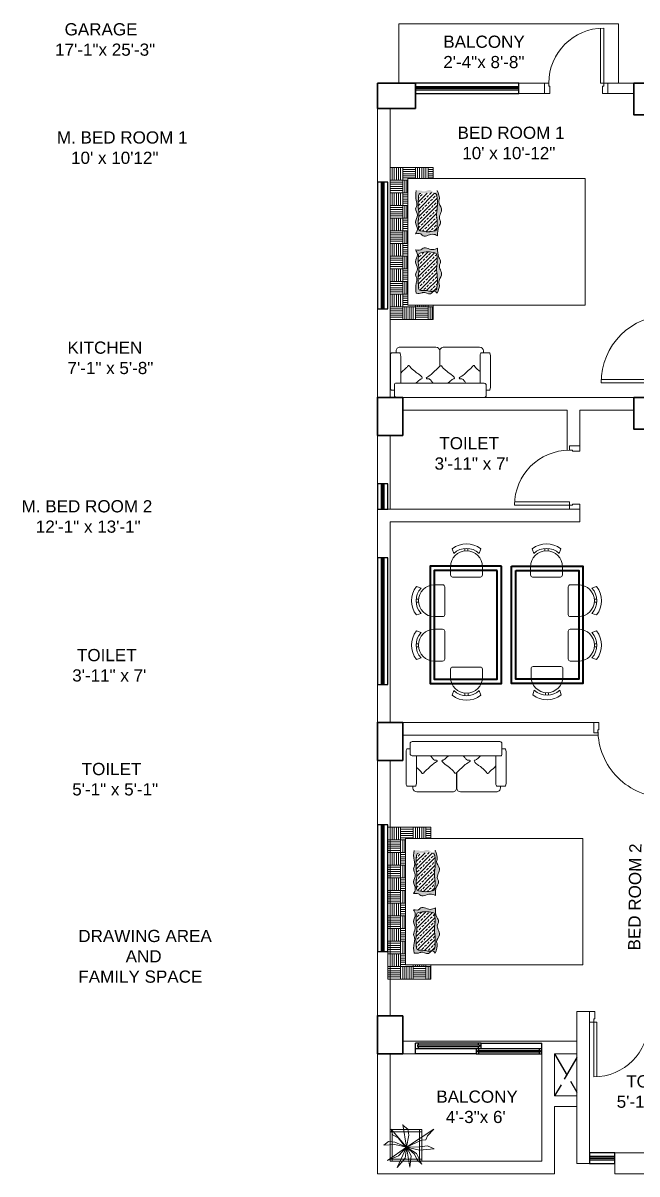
# Model space of a CAD drawing. Header units: inches. Extents: x -6918 to 21732, y -6368 to 1797.
# Drawn here: x 10373 to 10664, y -4681 to -4136 of the extents above; entities that cross this region are included whole.
import ezdxf

# ---------------------------------------------------------------- set-up
doc = ezdxf.new("R2010")
doc.units = ezdxf.units.IN
doc.header["$MEASUREMENT"] = 0
doc.linetypes.add('ACAD_ISO02W100', pattern=[15, 12, -3])
for name, color, linetype, lineweight in [('COLOUMN', 10, 'Continuous', 35), ('DIM', 10, 'Continuous', 18), ('dim-8', 7, 'Continuous', 9), ('Door', 6, 'Continuous', 15), ('FTOB', 252, 'Continuous', 18), ('funiture', 250, 'Continuous', 9), ('FUR', 251, 'Continuous', 9), ('furniture', 21, 'Continuous', 15), ('Raling', 1, 'Continuous', 15), ('Varanda', 16, 'Continuous', 15), ('WALL', 7, 'Continuous', 20), ('WINDOW', 5, 'Continuous', 25)]:
    doc.layers.add(name, color=color, linetype=linetype, lineweight=lineweight)
doc.layers.add('DOT', color=140, linetype='ACAD_ISO02W100')
doc.layers.add('Hatch', color=7, linetype='Continuous', true_color=0xb316da)
doc.styles.get("Standard").update_dxf_attribs({"font": 'arial.ttf'})

# ---------------------------------------------------------------- blocks, each defined once
blk = doc.blocks.new('A$C71373806')
at = {"layer": 'Door'}
for p, q in [((2, 5), (2, 31)), ((3.5, 5), (3.5, 30.96)), ((0, 5), (0, 0)), ((0, 5), (2, 5)), ((0, 0), (2.5, 0)), ((2, 5), (2, 3.5)), ((2, 5), (3.5, 5)), ((2, 3.5), (2.5, 3.5)), ((2.5, 3.5), (2.5, 0)), ((27.5, 3.5), (27.5, 0)), ((28, 3.5), (27.5, 3.5)), ((30, 0), (27.5, 0)), ((28, 5), (28, 3.5)), ((30, 5), (28, 5)), ((30, 5), (30, 0))]:
    blk.add_line(p, q, dxfattribs=at)
blk.add_arc((2, 5), 26, 0, 90, dxfattribs=at)
blk = doc.blocks.new('M door')
at = {"layer": 'Door'}
for p, q in [((10890.88, 11660.35), (10895.88, 11660.35)), ((10890.88, 11660.35), (10890.88, 11658.35)), ((10890.88, 11658.35), (10892.38, 11658.35)), ((10892.38, 11658.35), (10892.38, 11657.85)), ((10892.38, 11657.85), (10895.88, 11657.85)), ((10895.88, 11660.35), (10895.88, 11657.85)), ((10890.88, 11626.35), (10860.38, 11626.35)), ((10890.88, 11627.85), (10860.42, 11627.85)), ((10890.88, 11626.35), (10890.88, 11627.85)), ((10890.88, 11624.35), (10890.88, 11626.35)), ((10890.88, 11626.35), (10892.38, 11626.35)), ((10890.88, 11624.35), (10895.88, 11624.35)), ((10892.38, 11626.85), (10895.88, 11626.85)), ((10892.38, 11626.35), (10892.38, 11626.85)), ((10895.88, 11624.35), (10895.88, 11626.85))]:
    blk.add_line(p, q, dxfattribs=at)
blk.add_arc((10892.38, 11626.35), 32, 90, 180, dxfattribs=at)
blk = doc.blocks.new('ADFSDF')
at = {"layer": 'COLOUMN'}
for points in [[(-22327.73, -19135.6), (-22309.73, -19135.6), (-22309.73, -19147.6), (-22327.73, -19147.6)], [(-22206.23, -19135.6), (-22186.23, -19135.6), (-22186.23, -19150.6), (-22206.23, -19150.6)], [(-22045.23, -19135.6), (-22025.23, -19135.6), (-22025.23, -19150.6), (-22045.23, -19150.6)], [(-21921.73, -19135.6), (-21903.73, -19135.6), (-21903.73, -19147.6), (-21921.73, -19147.6)], [(-22315.73, -19284.6), (-22315.73, -19302.6), (-22327.73, -19302.6), (-22327.73, -19284.6)], [(-22206.23, -19284.6), (-22186.23, -19284.6), (-22186.23, -19299.6), (-22206.23, -19299.6)], [(-22045.23, -19284.6), (-22025.23, -19284.6), (-22025.23, -19299.6), (-22045.23, -19299.6)], [(-21903.73, -19284.6), (-21903.73, -19302.6), (-21915.73, -19302.6), (-21915.73, -19284.6)], [(-22315.73, -19438.6), (-22315.73, -19456.6), (-22327.73, -19456.6), (-22327.73, -19438.6)], [(-22180.23, -19438.6), (-22160.23, -19438.6), (-22160.23, -19453.6), (-22180.23, -19453.6)], [(-22071.23, -19438.6), (-22051.23, -19438.6), (-22051.23, -19453.6), (-22071.23, -19453.6)], [(-21903.73, -19438.6), (-21903.73, -19456.6), (-21915.73, -19456.6), (-21915.73, -19438.6)], [(-22315.73, -19577.6), (-22315.73, -19595.6), (-22327.73, -19595.6), (-22327.73, -19577.6)], [(-21903.73, -19577.6), (-21903.73, -19595.6), (-21915.73, -19595.6), (-21915.73, -19577.6)], [(-22160.23, -19627.6), (-22160.23, -19647.6), (-22175.23, -19647.6), (-22175.23, -19627.6)], [(-22056.23, -19627.6), (-22056.23, -19647.6), (-22071.23, -19647.6), (-22071.23, -19627.6)]]:
    blk.add_lwpolyline(points, close=True, dxfattribs=at)
blk = doc.blocks.new('A$C33DE3946')
at = {"layer": 'funiture', "linetype": 'ByBlock', "ltscale": 50}
h = blk.add_hatch(color=146, dxfattribs=at)
edge = h.paths.add_edge_path()
edge.add_spline(control_points=[(26.11, 44.95), (25.33, 45.31), (23.06, 46.36), (19.74, 43.94), (18.12, 46.16), (16.86, 45.98), (15.66, 45.81)], knot_values=[0, 0, 0, 0, 2.535089, 7.417238, 7.565084, 10.641303, 10.641303, 10.641303, 10.641303], degree=3, periodic=0)
edge.add_spline(control_points=[(15.66, 45.81), (16.11, 46.53), (17.22, 48.33), (14.72, 51.39), (17.5, 54.6), (15.14, 57.26), (16.65, 59.45), (15.53, 62.38), (15.8, 64.74), (15.97, 66.32)], knot_values=[0, 0, 0, 0, 2.365898, 5.877054, 9.315251, 12.442743, 14.040477, 16.397017, 21.143287, 21.143287, 21.143287, 21.143287], degree=3, periodic=0)
edge.add_spline(control_points=[(15.97, 66.32), (16.94, 66.42), (18.07, 66.54), (20.14, 65.41), (22.47, 67.79), (24.5, 64.66), (25.5, 65.85), (25.92, 66.35)], knot_values=[0, 0, 0, 0, 2.808231, 3.268551, 6.873507, 9.111892, 10.726097, 10.726097, 10.726097, 10.726097], degree=3, periodic=0)
edge.add_spline(control_points=[(25.92, 66.35), (26.58, 64.85), (27.34, 63.09), (26.29, 60.15), (29.54, 57.41), (26.08, 53.93), (28.02, 51.24), (26.07, 48.7), (26.09, 46.44), (26.11, 44.95)], knot_values=[0, 0, 0, 0, 4.610529, 5.374615, 9.016949, 13.930416, 15.45398, 17.711327, 22.172351, 22.172351, 22.172351, 22.172351], degree=3, periodic=0)
edge = h.paths.add_edge_path(flags=16)
edge.add_spline(control_points=[(18.14, 47.2), (19.28, 46.96), (21.49, 46.49), (23.7, 46.97), (24.78, 47.2)], knot_values=[0, 0, 0, 0, 3.429086, 6.69861, 6.69861, 6.69861, 6.69861], degree=3, periodic=0)
edge.add_ellipse((24.78, 48.2), major_axis=(0.708, 0.708), ratio=1, start_angle=225.0292, end_angle=312.4047)
edge.add_spline(control_points=[(25.78, 48.15), (25.92, 49.42), (26.15, 51.51), (25.4, 54.88), (26.27, 58.89), (25.96, 62.08), (25.78, 63.96)], knot_values=[0, 0, 0, 0, 3.808144, 6.257194, 10.21247, 15.843289, 15.843289, 15.843289, 15.843289], degree=3, periodic=0)
edge.add_ellipse((24.78, 63.96), major_axis=(0.707, 0.707), ratio=1, start_angle=315.4095, end_angle=405)
edge.add_spline(control_points=[(24.78, 64.96), (24.32, 65.16), (23.28, 65.63), (21.02, 64.97), (19.27, 64.96), (18.14, 64.96)], knot_values=[0, 0, 0, 0, 1.462449, 3.329855, 6.731129, 6.731129, 6.731129, 6.731129], degree=3, periodic=0)
edge.add_ellipse((18.14, 63.96), major_axis=(-0.707, 0.707), ratio=1, start_angle=-45, end_angle=45)
edge.add_spline(control_points=[(17.14, 63.96), (16.96, 62.08), (16.65, 58.89), (17.52, 54.88), (16.77, 51.51), (17, 49.42), (17.15, 48.15)], knot_values=[0, 0, 0, 0, 5.630819, 9.586095, 12.035145, 15.843289, 15.843289, 15.843289, 15.843289], degree=3, periodic=0)
edge.add_ellipse((18.14, 48.2), major_axis=(0.707, 0.707), ratio=1, start_angle=137.5277, end_angle=225)
h = blk.add_hatch(color=146, dxfattribs=at)
edge = h.paths.add_edge_path()
edge.add_spline(control_points=[(25.92, 17.65), (25.5, 18.15), (24.5, 19.34), (22.47, 16.21), (20.14, 18.59), (18.07, 17.46), (16.94, 17.58), (15.97, 17.68)], knot_values=[0, 0, 0, 0, 1.614205, 3.85259, 7.457546, 7.917867, 10.726097, 10.726097, 10.726097, 10.726097], degree=3, periodic=0)
edge.add_spline(control_points=[(15.97, 17.68), (15.8, 19.26), (15.53, 21.62), (16.65, 24.55), (15.14, 26.74), (17.5, 29.4), (14.72, 32.61), (17.22, 35.67), (16.11, 37.47), (15.66, 38.19)], knot_values=[0, 0, 0, 0, 4.74627, 7.10281, 8.700544, 11.828036, 15.266233, 18.777389, 21.143287, 21.143287, 21.143287, 21.143287], degree=3, periodic=0)
edge.add_spline(control_points=[(15.66, 38.19), (16.86, 38.02), (18.12, 37.84), (19.74, 40.06), (23.06, 37.64), (25.33, 38.69), (26.11, 39.05)], knot_values=[0, 0, 0, 0, 3.076219, 3.224065, 8.106215, 10.641303, 10.641303, 10.641303, 10.641303], degree=3, periodic=0)
edge.add_spline(control_points=[(26.11, 39.05), (26.09, 37.56), (26.07, 35.3), (28.02, 32.76), (26.08, 30.07), (29.54, 26.59), (26.29, 23.85), (27.34, 20.91), (26.58, 19.15), (25.92, 17.65)], knot_values=[0, 0, 0, 0, 4.461025, 6.718371, 8.241935, 13.155403, 16.797737, 17.561823, 22.172351, 22.172351, 22.172351, 22.172351], degree=3, periodic=0)
edge = h.paths.add_edge_path(flags=16)
edge.add_spline(control_points=[(24.78, 36.8), (23.7, 37.03), (21.49, 37.51), (19.28, 37.04), (18.14, 36.8)], knot_values=[0, 0, 0, 0, 3.269523, 6.69861, 6.69861, 6.69861, 6.69861], degree=3, periodic=0)
edge.add_ellipse((18.14, 35.8), major_axis=(-0.707, 0.707), ratio=1, start_angle=-45, end_angle=42.4723)
edge.add_spline(control_points=[(17.15, 35.85), (17, 34.58), (16.77, 32.49), (17.52, 29.12), (16.65, 25.11), (16.96, 21.92), (17.14, 20.04)], knot_values=[0, 0, 0, 0, 3.808144, 6.257194, 10.21247, 15.843289, 15.843289, 15.843289, 15.843289], degree=3, periodic=0)
edge.add_ellipse((18.14, 20.04), major_axis=(0.707, 0.707), ratio=1, start_angle=135, end_angle=225)
edge.add_spline(control_points=[(18.14, 19.04), (19.27, 19.04), (21.02, 19.03), (23.28, 18.37), (24.32, 18.84), (24.78, 19.04)], knot_values=[0, 0, 0, 0, 3.401273, 5.26868, 6.731129, 6.731129, 6.731129, 6.731129], degree=3, periodic=0)
edge.add_ellipse((24.78, 20.04), major_axis=(-0.707, 0.707), ratio=1, start_angle=135, end_angle=224.5905)
edge.add_spline(control_points=[(25.78, 20.04), (25.96, 21.92), (26.27, 25.11), (25.4, 29.12), (26.15, 32.49), (25.92, 34.58), (25.78, 35.85)], knot_values=[0, 0, 0, 0, 5.630819, 9.586095, 12.035145, 15.843289, 15.843289, 15.843289, 15.843289], degree=3, periodic=0)
edge.add_ellipse((24.78, 35.8), major_axis=(-0.708, 0.708), ratio=1, start_angle=227.5953, end_angle=314.9708)
at = {"layer": 'funiture', "color": 146, "linetype": 'ByBlock', "lineweight": 9, "ltscale": 50}
for p, q in [((9.59, 77.31), (3.59, 77.31)), ((3.59, 77.31), (3.59, 71.31)), ((4.59, 77.31), (4.59, 71.31)), ((5.59, 77.31), (5.59, 71.31)), ((6.59, 77.31), (6.59, 71.31)), ((7.59, 77.31), (7.59, 71.31)), ((8.59, 77.31), (8.59, 71.31)), ((15.59, 77.31), (9.59, 77.31)), ((9.59, 77.31), (9.59, 71.31)), ((21.59, 77.31), (15.59, 77.31)), ((15.59, 77.31), (15.59, 72)), ((16.59, 77.31), (16.59, 72)), ((17.59, 77.31), (17.59, 72)), ((18.59, 77.31), (18.59, 72)), ((19.59, 77.31), (19.59, 72)), ((20.59, 77.31), (20.59, 72)), ((24, 77.31), (21.59, 77.31)), ((21.59, 77.31), (21.59, 72)), ((24, 72), (24, 77.31)), ((9.59, 71.31), (3.59, 71.31)), ((3.59, 71.31), (3.59, 65.31)), ((15.59, 76.31), (9.59, 76.31)), ((15.59, 75.31), (9.59, 75.31)), ((15.59, 74.31), (9.59, 74.31)), ((15.59, 73.31), (9.59, 73.31)), ((15.59, 72.31), (9.59, 72.31)), ((12, 71.31), (9.59, 71.31)), ((9.59, 71.31), (9.59, 65.31)), ((10.59, 71.31), (10.59, 65.31)), ((11.59, 71.31), (11.59, 65.31)), ((24, 76.31), (21.59, 76.31)), ((24, 75.31), (21.59, 75.31)), ((24, 74.31), (21.59, 74.31)), ((24, 73.31), (21.59, 73.31)), ((24, 72.31), (21.59, 72.31)), ((9.59, 70.31), (3.59, 70.31)), ((9.59, 69.31), (3.59, 69.31)), ((9.59, 68.31), (3.59, 68.31)), ((9.59, 67.31), (3.59, 67.31)), ((9.59, 66.31), (3.59, 66.31)), ((3.59, 65.31), (3.59, 59.31)), ((9.59, 65.31), (3.59, 65.31)), ((4.59, 65.31), (4.59, 59.31)), ((5.59, 65.31), (5.59, 59.31)), ((6.59, 65.31), (6.59, 59.31)), ((7.59, 65.31), (7.59, 59.31)), ((8.59, 65.31), (8.59, 59.31)), ((9.59, 65.31), (9.59, 59.31)), ((12, 65.31), (9.59, 65.31)), ((12, 64.31), (9.59, 64.31)), ((12, 63.31), (9.59, 63.31)), ((12, 62.31), (9.59, 62.31)), ((12, 61.31), (9.59, 61.31)), ((12, 60.31), (9.59, 60.31)), ((9.59, 59.31), (3.59, 59.31)), ((3.59, 59.31), (3.59, 53.31)), ((9.59, 58.31), (3.59, 58.31)), ((9.59, 57.31), (3.59, 57.31)), ((9.59, 56.31), (3.59, 56.31)), ((9.59, 55.31), (3.59, 55.31)), ((12, 59.31), (9.59, 59.31)), ((9.59, 59.31), (9.59, 53.31)), ((10.59, 59.31), (10.59, 53.31)), ((11.59, 59.31), (11.59, 53.31)), ((9.59, 54.31), (3.59, 54.31)), ((9.59, 53.31), (3.59, 53.31)), ((3.59, 53.31), (3.59, 47.31)), ((4.59, 53.31), (4.59, 47.31)), ((5.59, 53.31), (5.59, 47.31)), ((6.59, 53.31), (6.59, 47.31)), ((7.59, 53.31), (7.59, 47.31)), ((8.59, 53.31), (8.59, 47.31)), ((12, 53.31), (9.59, 53.31)), ((9.59, 53.31), (9.59, 47.31)), ((12, 52.31), (9.59, 52.31)), ((12, 51.31), (9.59, 51.31)), ((12, 50.31), (9.59, 50.31)), ((12, 49.31), (9.59, 49.31)), ((9.59, 47.31), (3.59, 47.31)), ((3.59, 47.31), (3.59, 41.31)), ((9.59, 46.31), (3.59, 46.31)), ((9.59, 45.31), (3.59, 45.31)), ((9.59, 44.31), (3.59, 44.31)), ((12, 48.31), (9.59, 48.31)), ((12, 47.31), (9.59, 47.31)), ((9.59, 47.31), (9.59, 41.31)), ((10.59, 47.31), (10.59, 41.31)), ((11.59, 47.31), (11.59, 41.31)), ((9.59, 43.31), (3.59, 43.31)), ((9.59, 42.31), (3.59, 42.31)), ((9.59, 41.31), (3.59, 41.31)), ((3.59, 41.31), (3.59, 35.31)), ((4.59, 41.31), (4.59, 35.31)), ((5.59, 41.31), (5.59, 35.31)), ((6.59, 41.31), (6.59, 35.31)), ((7.59, 41.31), (7.59, 35.31)), ((8.59, 41.31), (8.59, 35.31)), ((12, 41.31), (9.59, 41.31)), ((9.59, 41.31), (9.59, 35.31)), ((12, 40.31), (9.59, 40.31)), ((12, 39.31), (9.59, 39.31)), ((12, 38.31), (9.59, 38.31)), ((9.59, 35.31), (3.59, 35.31)), ((3.59, 35.31), (3.59, 29.31)), ((9.59, 34.31), (3.59, 34.31)), ((9.59, 33.31), (3.59, 33.31)), ((12, 37.31), (9.59, 37.31)), ((12, 36.31), (9.59, 36.31)), ((12, 35.31), (9.59, 35.31)), ((9.59, 35.31), (9.59, 29.31)), ((10.59, 35.31), (10.59, 29.31)), ((11.59, 35.31), (11.59, 29.31)), ((9.59, 32.31), (3.59, 32.31)), ((9.59, 31.31), (3.59, 31.31)), ((9.59, 30.31), (3.59, 30.31)), ((9.59, 29.31), (3.59, 29.31)), ((3.59, 29.31), (3.59, 23.31)), ((4.59, 29.31), (4.59, 23.31)), ((5.59, 29.31), (5.59, 23.31)), ((6.59, 29.31), (6.59, 23.31)), ((7.59, 29.31), (7.59, 23.31)), ((8.59, 29.31), (8.59, 23.31)), ((12, 29.31), (9.59, 29.31)), ((9.59, 29.31), (9.59, 23.31)), ((12, 28.31), (9.59, 28.31)), ((12, 27.31), (9.59, 27.31)), ((9.59, 23.31), (3.59, 23.31)), ((3.59, 23.31), (3.59, 17.31)), ((9.59, 22.31), (3.59, 22.31)), ((12, 26.31), (9.59, 26.31)), ((12, 25.31), (9.59, 25.31)), ((12, 24.31), (9.59, 24.31)), ((12, 23.31), (9.59, 23.31)), ((9.59, 23.31), (9.59, 17.31)), ((10.59, 23.31), (10.59, 17.31)), ((11.59, 23.31), (11.59, 17.31)), ((9.59, 21.31), (3.59, 21.31)), ((9.59, 20.31), (3.59, 20.31)), ((9.59, 19.31), (3.59, 19.31)), ((9.59, 18.31), (3.59, 18.31)), ((9.59, 17.31), (3.59, 17.31)), ((3.59, 17.31), (3.59, 11.31)), ((4.59, 17.31), (4.59, 11.31)), ((5.59, 17.31), (5.59, 11.31)), ((6.59, 17.31), (6.59, 11.31)), ((7.59, 17.31), (7.59, 11.31)), ((8.59, 17.31), (8.59, 11.31)), ((12, 17.31), (9.59, 17.31)), ((9.59, 17.31), (9.59, 11.31)), ((9.59, 11.31), (3.59, 11.31)), ((3.59, 11.31), (3.59, 5.31)), ((12, 16.31), (9.59, 16.31)), ((12, 15.31), (9.59, 15.31)), ((12, 14.31), (9.59, 14.31)), ((12, 13.31), (9.59, 13.31)), ((12, 12.31), (9.59, 12.31)), ((15.59, 11.31), (9.59, 11.31)), ((9.59, 11.31), (9.59, 5.31)), ((10.59, 11.31), (10.59, 5.31)), ((11.59, 11.31), (11.59, 5.31)), ((12.59, 11.31), (12.59, 5.31)), ((13.59, 11.31), (13.59, 5.31)), ((14.59, 11.31), (14.59, 5.31)), ((15.59, 12), (15.59, 11.31)), ((21.59, 11.31), (15.59, 11.31)), ((15.59, 11.31), (15.59, 5.31)), ((16.59, 12), (16.59, 11.31)), ((17.59, 12), (17.59, 11.31)), ((18.59, 12), (18.59, 11.31)), ((19.59, 12), (19.59, 11.31)), ((20.59, 12), (20.59, 11.31)), ((21.59, 12), (21.59, 11.31)), ((24, 11.31), (21.59, 11.31)), ((21.59, 11.31), (21.59, 5.31)), ((22.59, 11.31), (22.59, 5.31)), ((23.59, 11.31), (23.59, 5.31)), ((24, 5.31), (24, 12)), ((9.59, 10.31), (3.59, 10.31)), ((9.59, 9.31), (3.59, 9.31)), ((9.59, 8.31), (3.59, 8.31)), ((9.59, 7.31), (3.59, 7.31)), ((9.59, 6.31), (3.59, 6.31)), ((21.59, 10.31), (15.59, 10.31)), ((21.59, 9.31), (15.59, 9.31)), ((21.59, 8.31), (15.59, 8.31)), ((21.59, 7.31), (15.59, 7.31)), ((21.59, 6.31), (15.59, 6.31)), ((9.59, 5.31), (3.59, 5.31)), ((15.59, 5.31), (9.59, 5.31)), ((21.59, 5.31), (15.59, 5.31)), ((24, 5.31), (21.59, 5.31))]:
    blk.add_line(p, q, dxfattribs=at)
at = {"layer": 'funiture', "color": 146, "ltscale": 20}
for p, q in [((12, 12), (12, 72)), ((12, 72), (96, 72)), ((96, 72), (96, 12)), ((96, 12), (12, 12))]:
    blk.add_line(p, q, dxfattribs=at)
at = {"layer": 'funiture', "color": 146, "linetype": 'ByBlock', "ltscale": 50}
for p, q in [((21.19, 65.12), (16.9, 60.83)), ((17.91, 60.08), (17.02, 59.19)), ((17.46, 63.17), (17.03, 62.73)), ((24.62, 65.03), (17.04, 57.44)), ((25.89, 62.76), (17.25, 54.12)), ((18.79, 64.49), (17.91, 63.61)), ((19.23, 61.4), (18.35, 60.52)), ((20.56, 62.73), (19.67, 61.84)), ((21.88, 64.05), (21, 63.17)), ((22.33, 60.96), (21.44, 60.08)), ((23.21, 65.38), (22.33, 64.49)), ((23.65, 62.29), (22.77, 61.4)), ((24.98, 63.61), (24.09, 62.73)), ((25.42, 60.52), (24.54, 59.63)), ((25.7, 64.34), (25.42, 64.05)), ((26.01, 61.11), (25.86, 60.96)), ((26.04, 59.37), (16.95, 50.28)), ((18.35, 56.98), (17.46, 56.1)), ((25.66, 55.46), (17.58, 47.37)), ((19.67, 58.31), (18.79, 57.42)), ((20.12, 55.21), (19.23, 54.33)), ((21, 59.63), (20.12, 58.75)), ((21.44, 56.54), (20.56, 55.66)), ((22.77, 57.87), (21.88, 56.98)), ((23.21, 54.77), (22.33, 53.89)), ((24.09, 59.19), (23.21, 58.31)), ((24.54, 56.1), (23.65, 55.21)), ((25.86, 57.42), (24.98, 56.54)), ((17.46, 52.56), (16.99, 52.09)), ((17.91, 49.47), (17.09, 48.65)), ((18.79, 53.89), (17.91, 53)), ((19.23, 50.79), (18.35, 49.91)), ((20.56, 52.12), (19.67, 51.24)), ((25.92, 52.18), (20.52, 46.78)), ((21.88, 53.45), (21, 52.56)), ((22.33, 50.35), (21.44, 49.47)), ((23.65, 51.68), (22.77, 50.79)), ((24.98, 53), (24.09, 52.12)), ((25.42, 49.91), (24.54, 49.03)), ((25.71, 53.74), (25.42, 53.45)), ((25.98, 50.47), (25.86, 50.35)), ((19.67, 47.7), (18.99, 47.02)), ((21, 49.03), (20.12, 48.14)), ((22.77, 47.26), (22.27, 46.76)), ((24.09, 48.58), (23.21, 47.7)), ((25.82, 48.54), (24.39, 47.11)), ((25.91, 34.5), (16.93, 25.51)), ((21.62, 37.27), (16.94, 32.6)), ((17.02, 34.44), (17, 34.42)), ((24.7, 36.82), (17.28, 29.4)), ((18.35, 35.77), (17.46, 34.88)), ((19.67, 37.09), (18.79, 36.21)), ((20.12, 34), (19.23, 33.12)), ((21.44, 35.33), (20.56, 34.44)), ((22.77, 36.65), (21.88, 35.77)), ((23.21, 33.56), (22.33, 32.68)), ((23.23, 37.11), (23.21, 37.09)), ((24.54, 34.88), (23.65, 34)), ((25.74, 36.09), (24.98, 35.33)), ((25.98, 32.8), (25.42, 32.23)), ((25.79, 30.83), (16.97, 22.01)), ((17.46, 31.35), (17.11, 31)), ((17.91, 28.26), (17.16, 27.51)), ((25.79, 27.3), (17.66, 19.17)), ((18.79, 32.68), (17.91, 31.79)), ((19.23, 29.58), (18.35, 28.7)), ((20.56, 30.91), (19.67, 30.02)), ((21, 27.81), (20.12, 26.93)), ((21.88, 32.23), (21, 31.35)), ((22.33, 29.14), (21.44, 28.26)), ((23.65, 30.47), (22.77, 29.58)), ((24.09, 27.37), (23.21, 26.49)), ((24.98, 31.79), (24.09, 30.91)), ((25.42, 28.7), (24.54, 27.81)), ((17.02, 23.84), (16.88, 23.7)), ((18.35, 25.16), (17.46, 24.28)), ((18.79, 22.07), (17.91, 21.18)), ((19.67, 26.49), (18.79, 25.6)), ((20.12, 23.39), (19.23, 22.51)), ((21.44, 24.72), (20.56, 23.84)), ((26.04, 24.02), (20.94, 18.91)), ((22.77, 26.05), (21.88, 25.16)), ((23.21, 22.95), (22.33, 22.07)), ((24.54, 24.28), (23.65, 23.39)), ((25.86, 25.6), (24.98, 24.72)), ((25.97, 22.17), (25.42, 21.63)), ((17.46, 20.74), (17.11, 20.39)), ((20.56, 20.3), (19.67, 19.42)), ((21.88, 21.63), (21, 20.74)), ((23.65, 19.86), (22.77, 18.97)), ((24.98, 21.18), (24.09, 20.3)), ((25.8, 20.24), (24.46, 18.9))]:
    blk.add_line(p, q, dxfattribs=at)
for centre, start, end in [((18.14, 63.96), 90, 180), ((24.78, 63.96), 0, 90), ((24.78, 48.2), 270.0292, 357.4047), ((24.78, 35.8), 2.5953, 89.9708), ((18.14, 20.04), 180, 270), ((24.78, 20.04), 270, 0)]:
    blk.add_arc(centre, 1, start, end, dxfattribs=at)
at = {"layer": 'funiture', "color": 146, "linetype": 'ByBlock', "lineweight": 0, "ltscale": 50}
for centre, start, end in [((18.14, 48.2), 182.5277, 270), ((18.14, 35.8), 90, 177.4723)]:
    blk.add_arc(centre, 1, start, end, dxfattribs=at)
at = {"layer": 'funiture', "color": 146, "linetype": 'ByBlock', "ltscale": 50}
for points, knots in [([(15.97, 66.32), (15.8, 64.74), (15.53, 62.38), (16.65, 59.45), (15.14, 57.26), (17.5, 54.6), (14.72, 51.39), (17.22, 48.33), (16.11, 46.53), (15.66, 45.81)], [0, 0, 0, 0, 4.74627, 7.10281, 8.700544, 11.828036, 15.266233, 18.777389, 21.143287, 21.143287, 21.143287, 21.143287]), ([(25.92, 66.35), (26.58, 64.85), (27.34, 63.09), (26.29, 60.15), (29.54, 57.41), (26.08, 53.93), (28.02, 51.24), (26.07, 48.7), (26.09, 46.44), (26.11, 44.95)], [0, 0, 0, 0, 4.610529, 5.374615, 9.016949, 13.930416, 15.45398, 17.711327, 22.172351, 22.172351, 22.172351, 22.172351]), ([(17.14, 63.96), (16.96, 62.08), (16.65, 58.89), (17.52, 54.88), (16.77, 51.51), (17, 49.42), (17.15, 48.15)], [0, 0, 0, 0, 5.630819, 9.586095, 12.035145, 15.843289, 15.843289, 15.843289, 15.843289]), ([(25.78, 63.96), (25.96, 62.08), (26.27, 58.89), (25.4, 54.88), (26.15, 51.51), (25.92, 49.42), (25.78, 48.15)], [0, 0, 0, 0, 5.630819, 9.586095, 12.035145, 15.843289, 15.843289, 15.843289, 15.843289]), ([(15.66, 45.81), (16.86, 45.98), (18.12, 46.16), (19.74, 43.94), (23.06, 46.36), (25.33, 45.31), (26.11, 44.95)], [0, 0, 0, 0, 3.076219, 3.224065, 8.106215, 10.641303, 10.641303, 10.641303, 10.641303]), ([(18.14, 47.2), (19.28, 46.96), (21.49, 46.49), (23.7, 46.97), (24.78, 47.2)], [0, 0, 0, 0, 3.429086, 6.69861, 6.69861, 6.69861, 6.69861]), ([(15.97, 17.68), (15.8, 19.26), (15.53, 21.62), (16.65, 24.55), (15.14, 26.74), (17.5, 29.4), (14.72, 32.61), (17.22, 35.67), (16.11, 37.47), (15.66, 38.19)], [0, 0, 0, 0, 4.74627, 7.10281, 8.700544, 11.828036, 15.266233, 18.777389, 21.143287, 21.143287, 21.143287, 21.143287]), ([(15.66, 38.19), (16.86, 38.02), (18.12, 37.84), (19.74, 40.06), (23.06, 37.64), (25.33, 38.69), (26.11, 39.05)], [0, 0, 0, 0, 3.076219, 3.224065, 8.106215, 10.641303, 10.641303, 10.641303, 10.641303]), ([(25.92, 17.65), (26.58, 19.15), (27.34, 20.91), (26.29, 23.85), (29.54, 26.59), (26.08, 30.07), (28.02, 32.76), (26.07, 35.3), (26.09, 37.56), (26.11, 39.05)], [0, 0, 0, 0, 4.610529, 5.374615, 9.016949, 13.930416, 15.45398, 17.711327, 22.172351, 22.172351, 22.172351, 22.172351]), ([(17.14, 20.04), (16.96, 21.92), (16.65, 25.11), (17.52, 29.12), (16.77, 32.49), (17, 34.58), (17.15, 35.85)], [0, 0, 0, 0, 5.630819, 9.586095, 12.035145, 15.843289, 15.843289, 15.843289, 15.843289]), ([(18.14, 36.8), (19.28, 37.04), (21.49, 37.51), (23.7, 37.03), (24.78, 36.8)], [0, 0, 0, 0, 3.429086, 6.69861, 6.69861, 6.69861, 6.69861]), ([(25.78, 20.04), (25.96, 21.92), (26.27, 25.11), (25.4, 29.12), (26.15, 32.49), (25.92, 34.58), (25.78, 35.85)], [0, 0, 0, 0, 5.630819, 9.586095, 12.035145, 15.843289, 15.843289, 15.843289, 15.843289]), ([(15.97, 17.68), (16.94, 17.58), (18.07, 17.46), (20.14, 18.59), (22.47, 16.21), (24.5, 19.34), (25.5, 18.15), (25.92, 17.65)], [0, 0, 0, 0, 2.808231, 3.268551, 6.873507, 9.111892, 10.726097, 10.726097, 10.726097, 10.726097]), ([(24.78, 19.04), (24.32, 18.84), (23.28, 18.37), (21.02, 19.03), (19.27, 19.04), (18.14, 19.04)], [0, 0, 0, 0, 1.462449, 3.329855, 6.731129, 6.731129, 6.731129, 6.731129])]:
    blk.add_open_spline(points, degree=3, knots=knots, dxfattribs=at)
blk = doc.blocks.new('A$C32D36C69')
at = {"layer": 'FUR'}
for points in [[(3.02, 23.85), (44.08, 23.85, -0.237245), (45.38, 23.27), (45.38, 17.75, -0.239259), (44.08, 17.1), (2.39, 17.1, -0.373324), (1.95, 17.57), (1.95, 23.26, -0.259578), (3.02, 23.85, -0.458998)], [(1.95, 20.39), (0.47, 20.39, 0.000201), (0.29, 20.27, 0.125644), (0, 18.8), (0, 4.32, 0.112539), (0.28, 2.84), (0.47, 2.71), (4.38, 2.71), (4.55, 2.84, 0.107081), (4.85, 4.32), (4.85, 17.1)], [(4.85, 12.29), (5.68, 11.39), (6.1, 11), (6.43, 10.73), (7, 10.3), (7.36, 10.01), (7.68, 9.71), (7.87, 9.5), (8.06, 9.22), (8.13, 9.13), (8.17, 9.08), (8.24, 8.97), (8.56, 8.73), (8.7, 8.71), (8.83, 8.73), (8.94, 8.81), (9.06, 8.92), (9.22, 9.12), (9.36, 9.36), (9.46, 9.52), (9.56, 9.71), (9.69, 9.89), (9.84, 10.04), (10.32, 10.4), (10.85, 10.86), (11.5, 11.43), (12.17, 11.98), (12.71, 12.37), (12.98, 12.54), (13.44, 12.83), (13.77, 13.08), (14.05, 13.31), (14.46, 13.68), (14.7, 13.95), (14.86, 14.15), (15.01, 14.35, 0.398667), (14.95, 14.96), (14.65, 15.08), (14.32, 15.21), (14.03, 15.33), (13.87, 15.43), (13.42, 15.81), (13.12, 16.09), (12.9, 16.31), (12.76, 16.46), (12.37, 16.76), (12.14, 16.94), (11.74, 17.09)], [(36.22, 17.1), (36.01, 17.06, 0.261458), (35.35, 16.55), (35.18, 16.31), (34.88, 15.9), (34.4, 15.35), (33.87, 15.04), (33.12, 15), (32.88, 14.98), (32.71, 14.92), (32.6, 14.73), (32.65, 14.52), (32.79, 14.32), (33.2, 14.05), (33.47, 13.91), (33.87, 13.69), (34.4, 13.32), (34.9, 12.96), (36.05, 11.89), (36.41, 11.51), (36.79, 11.09), (37.48, 10.54), (38.04, 10.11), (38.62, 9.55), (39.01, 9.03), (39.04, 8.97), (39.27, 8.77), (39.5, 8.71), (39.72, 8.78), (40.02, 9.12), (40.31, 9.62), (40.37, 9.72), (40.65, 10.04), (41.14, 10.41), (41.84, 11.02), (42.49, 11.57)], [(45.38, 20.39), (46.86, 20.39, -0.000201), (47.05, 20.27, -0.125644), (47.34, 18.8), (47.34, 4.32, -0.112539), (47.06, 2.84), (46.86, 2.71), (42.96, 2.71), (42.79, 2.84, -0.107081), (42.49, 4.32), (42.49, 17.1)], [(2.7, 2.71), (2.7, 1.81, 0.422461), (4.57, 0), (21.51, 0, 0.405948), (23.38, 1.81), (23.38, 9.1)], [(23.42, 9.04), (23.42, 1.81, 0.422528), (25.29, 0), (42.23, 0, 0.405948), (44.1, 1.81), (44.1, 2.71)]]:
    blk.add_lwpolyline(points, format="xyb", dxfattribs=at)
blk.add_lwpolyline([(20.65, 17.1), (20.44, 17.06), (20.12, 16.88), (19.84, 16.63), (19.6, 16.31), (19.37, 15.98), (19.19, 15.73), (18.98, 15.5), (18.74, 15.29), (18.29, 15.04), (17.74, 15), (17.26, 14.96), (17.02, 14.8), (16.99, 14.55), (17.18, 14.35), (18.12, 13.8), (18.78, 13.35), (19.3, 12.98), (23.42, 9.06), (23.66, 8.91), (24.2, 8.93), (24.56, 9.31), (25, 9.96), (26.81, 11.51), (27.39, 11.98), (28.08, 12.46), (28.85, 12.96), (29.55, 13.54), (30.14, 14.22), (30.39, 14.66), (30.24, 14.91), (30.11, 14.97), (29.82, 15.1), (29.32, 15.3), (29.02, 15.49), (28.34, 16.09), (28.06, 16.39), (27.37, 16.94), (26.85, 17.1)], dxfattribs=at)
blk = doc.blocks.new('FTOB')
at = {"layer": 'FTOB', "color": 72}
for p, q in [((1351.64, 2641.12), (1360.62, 2634.82)), ((1356.22, 2644.41), (1360.62, 2634.82)), ((1362.23, 2644.29), (1360.62, 2634.82)), ((1353.43, 2626.2), (1360.62, 2634.82)), ((1360.62, 2634.82), (1359.01, 2624.1)), ((1373.58, 2626.2), (1360.62, 2634.82))]:
    blk.add_line(p, q, dxfattribs=at)
at = {"layer": 'FTOB'}
for p, q in [((1352.86, 2641.48), (1352.86, 2626.48)), ((1367.86, 2641.48), (1352.86, 2641.48)), ((1367.86, 2640.43), (1352.86, 2640.43)), ((1353.91, 2641.48), (1353.91, 2626.48)), ((1366.81, 2641.48), (1366.81, 2626.48)), ((1367.86, 2641.48), (1367.86, 2626.48)), ((1367.86, 2627.53), (1352.86, 2627.53)), ((1367.86, 2626.48), (1352.86, 2626.48))]:
    blk.add_line(p, q, dxfattribs=at)
at = {"layer": 'FTOB', "color": 72, "flags": 128}
for points in [[(1360.53, 2635), (1356.89, 2638.84), (1351.64, 2641.12)], [(1360.68, 2635.07), (1359.98, 2640.05), (1356.22, 2644.41)], [(1360.62, 2634.82), (1362.86, 2638.86), (1362.23, 2644.29)], [(1349.94, 2633.78), (1352.1, 2632.11), (1355.1, 2632.46), (1360.62, 2634.82)], [(1360.62, 2634.82), (1367.84, 2631.39), (1369.86, 2631.28), (1370.64, 2629.34), (1373.58, 2626.2)]]:
    blk.add_lwpolyline(points, dxfattribs=at)
blk.add_lwpolyline([(1360.62, 2634.82), (1364.51, 2638.16), (1365.66, 2640.82), (1368.01, 2642.77), (1365.44, 2637.73)], close=True, dxfattribs=at)
at = {"layer": 'FTOB', "color": 72, "extrusion": (0, 0, -1), "flags": 128}
for points in [[(-1360.62, 2634.82), (-1355.16, 2633.58), (-1349.94, 2633.78)], [(-1360.39, 2634.89), (-1356.77, 2630.41), (-1354.02, 2628.9), (-1353.43, 2626.2)], [(-1360.62, 2634.82), (-1361.76, 2629.13), (-1361.31, 2626.18), (-1359.11, 2624.5)], [(-1360.62, 2634.82), (-1366.83, 2636.26), (-1373.85, 2635.62)], [(-1373.85, 2635.62), (-1370.58, 2634.19), (-1366.99, 2634.63), (-1360.62, 2634.82)]]:
    blk.add_lwpolyline(points, dxfattribs=at)
blk = doc.blocks.new('A$C0F233230')
at = {"layer": 'FUR'}
for p, q in [((1.56, 11.37), (0.81, 13.63)), ((6.94, 12.55), (6.94, 13.78)), ((6.94, 12.55), (6.94, 13.78)), ((8.41, 12.55), (8.41, 13.78)), ((8.41, 12.55), (8.41, 13.78)), ((13.8, 11.37), (14.55, 13.63)), ((0, 4.9), (0, 0.98)), ((0, 4.9), (0, 0.98)), ((14.38, 0), (0.98, 0)), ((14.38, 0), (0.98, 0)), ((15.36, 4.9), (15.36, 0.98)), ((15.36, 4.9), (15.36, 0.98))]:
    blk.add_line(p, q, dxfattribs=at)
for centre, radius, start, end in [((7.68, 4.9), 7.68, 0, 180), ((7.68, 4.9), 7.68, 0, 180), ((7.68, 4.9), 11.1, 51.7715, 128.2284), ((7.68, 4.9), 8.9, 46.5955, 133.4042), ((0.98, 0.98), 0.981, 180, 270), ((0.98, 0.98), 0.981, 180, 270), ((14.38, 0.98), 0.981, 270, 0), ((14.38, 0.98), 0.981, 270, 0)]:
    blk.add_arc(centre, radius, start, end, dxfattribs=at)

msp = doc.modelspace()

# ---------------------------------------------------------------- linework, layer by layer
at = {"layer": 'dim-8', "ltscale": 2}
for points in [[(10551.09, -4164.15), (10551.09, -4136.15), (10655.09, -4136.15), (10655.09, -4164.15), (10662.34, -4164.15)], [(10540.84, -4313.15), (10540.84, -4176.15)], [(10546.84, -4313.15), (10546.84, -4176.15)], [(10540.84, -4467.15), (10540.84, -4331.15)], [(10546.84, -4366.15), (10546.84, -4331.15)], [(10546.84, -4467.15), (10546.84, -4372.15)], [(10540.84, -4606.15), (10540.84, -4485.15)], [(10546.84, -4606.15), (10546.84, -4485.15)], [(10635.34, -4649.15), (10624.84, -4649.15), (10624.84, -4681.15), (10540.84, -4681.15), (10540.84, -4624.15)], [(10870.34, -4676.15), (10852.34, -4676.15), (10852.34, -4681.15), (10797.34, -4681.15), (10797.34, -4676.15), (10708.34, -4676.15), (10708.34, -4681.15), (10653.34, -4681.15), (10653.34, -4676.15), (10635.34, -4676.15)]]:
    msp.add_lwpolyline(points, dxfattribs=at)
at = {"layer": 'DOT'}
for p, q in [((10624.84, -4624.15), (10635.34, -4642.41)), ((10635.34, -4625.89), (10624.84, -4644.15))]:
    msp.add_line(p, q, dxfattribs=at)
at = {"layer": 'furniture', "color": 254, "lineweight": 40}
for points in [[(10599.6, -4393.14), (10565.8, -4393.14), (10565.8, -4448.65), (10599.6, -4448.65)], [(10597.63, -4395.11), (10567.77, -4395.11), (10567.77, -4446.68), (10597.63, -4446.68)], [(10604.44, -4393.14), (10638.23, -4393.14), (10638.23, -4448.65), (10604.44, -4448.65)], [(10606.4, -4395.11), (10636.27, -4395.11), (10636.27, -4446.68), (10606.4, -4446.68)]]:
    msp.add_lwpolyline(points, close=True, dxfattribs=at)
at = {"layer": 'Varanda'}
for points in [[(10551.09, -4164.15), (10551.09, -4136.15), (10655.09, -4136.15), (10655.09, -4164.15)], [(10540.84, -4624.15), (10540.84, -4681.15), (10624.84, -4681.15), (10624.84, -4649.15)], [(10546.84, -4624.15), (10546.84, -4675.15), (10618.84, -4675.15), (10618.84, -4624.15)]]:
    msp.add_lwpolyline(points, dxfattribs=at)
at = {"layer": 'WALL'}
for p, q in [((10620.09, -4164.15), (10607.84, -4164.15)), ((10620.09, -4169.15), (10620.09, -4164.15)), ((10662.34, -4164.15), (10650.09, -4164.15)), ((10650.09, -4169.15), (10650.09, -4164.15)), ((10620.09, -4169.15), (10607.84, -4169.15)), ((10662.34, -4169.15), (10650.09, -4169.15)), ((10540.84, -4176.15), (10540.84, -4211.15)), ((10545.84, -4211.15), (10540.84, -4211.15)), ((10540.84, -4271.15), (10540.84, -4313.15)), ((10545.84, -4271.15), (10540.84, -4271.15)), ((10662.34, -4313.15), (10552.84, -4313.15)), ((10630.84, -4319.15), (10552.84, -4319.15)), ((10630.84, -4319.15), (10630.84, -4338.17)), ((10662.34, -4319.15), (10636.84, -4319.15)), ((10636.84, -4319.15), (10636.84, -4336.15)), ((10540.84, -4331.15), (10540.84, -4354.15)), ((10636.84, -4336.15), (10631.84, -4336.15)), ((10545.84, -4354.15), (10540.84, -4354.15)), ((10540.84, -4366.15), (10540.84, -4389.15)), ((10545.84, -4366.15), (10540.84, -4366.15)), ((10636.84, -4366.15), (10545.84, -4366.15)), ((10636.84, -4366.15), (10636.84, -4372.15)), ((10636.84, -4372.15), (10546.84, -4372.15)), ((10545.84, -4389.15), (10540.84, -4389.15)), ((10540.84, -4449.15), (10540.84, -4467.15)), ((10545.84, -4449.15), (10540.84, -4449.15)), ((10643.34, -4467.15), (10552.84, -4467.15)), ((10643.34, -4467.15), (10643.34, -4472.15)), ((10645.44, -4473.15), (10552.84, -4473.15)), ((10540.84, -4485.15), (10540.84, -4515.65)), ((10545.84, -4515.65), (10540.84, -4515.65)), ((10540.84, -4575.65), (10540.84, -4606.15)), ((10545.84, -4575.65), (10540.84, -4575.65)), ((10641.34, -4604.15), (10635.34, -4604.15)), ((10635.34, -4604.15), (10635.34, -4676.15)), ((10641.34, -4604.15), (10641.34, -4676.15)), ((10635.34, -4618.15), (10552.84, -4618.15)), ((10558.84, -4619.15), (10558.84, -4624.15)), ((10618.84, -4619.15), (10618.84, -4624.15)), ((10545.84, -4624.15), (10540.84, -4624.15)), ((10559.84, -4624.15), (10552.84, -4624.15)), ((10635.34, -4624.15), (10624.84, -4624.15)), ((10624.84, -4624.15), (10624.84, -4644.15)), ((10635.34, -4644.15), (10624.84, -4644.15)), ((10635.34, -4649.15), (10624.84, -4649.15)), ((10693.34, -4671.15), (10653.34, -4671.15)), ((10653.34, -4671.15), (10653.34, -4681.15)), ((10641.34, -4676.15), (10636.34, -4676.15)), ((10708.34, -4681.15), (10653.34, -4681.15))]:
    msp.add_line(p, q, dxfattribs=at)
at = {"layer": 'WINDOW'}
for p, q in [((10590.08, -4619.15), (10558.84, -4619.15)), ((10558.84, -4624.15), (10558.84, -4619.15)), ((10590.08, -4619.15), (10618.84, -4619.15)), ((10618.84, -4624.15), (10618.84, -4619.15)), ((10587.59, -4624.15), (10558.84, -4624.15)), ((10587.59, -4624.15), (10618.84, -4624.15)), ((10617.61, -4622.61), (10617.61, -4621.65)), ((10617.61, -4624.15), (10617.61, -4623.29)), ((10618.08, -4622.61), (10618.08, -4623.29))]:
    msp.add_line(p, q, dxfattribs=at)
at = {"layer": 'WINDOW', "ltscale": 5}
for p, q in [((10560.31, -4620.01), (10560.31, -4619.15)), ((10588.84, -4620.01), (10588.84, -4619.15)), ((10590.08, -4621.65), (10590.08, -4619.15)), ((10558.84, -4621.65), (10618.84, -4621.65)), ((10559.84, -4620.01), (10589.31, -4620.01)), ((10559.84, -4620.01), (10559.84, -4620.7)), ((10559.84, -4620.7), (10589.31, -4620.7)), ((10560.31, -4621.65), (10560.31, -4620.7)), ((10587.59, -4621.65), (10587.59, -4624.15)), ((10588.38, -4622.61), (10618.08, -4622.61)), ((10588.38, -4623.29), (10588.38, -4622.61)), ((10588.38, -4623.29), (10618.08, -4623.29)), ((10588.84, -4621.65), (10588.84, -4620.7)), ((10588.84, -4621.65), (10588.84, -4622.61)), ((10588.84, -4623.29), (10588.84, -4624.15)), ((10589.31, -4620.01), (10589.31, -4620.7))]:
    msp.add_line(p, q, dxfattribs=at)
at = {"layer": 'WINDOW'}
for points in [[(10558.84, -4169.15), (10607.84, -4169.15), (10607.84, -4164.15), (10558.84, -4164.15)], [(10558.84, -4167.4), (10607.84, -4167.4), (10607.84, -4165.9), (10558.84, -4165.9)]]:
    msp.add_lwpolyline(points, dxfattribs=at)
for points in [[(10558.84, -4166.65), (10558.84, -4166.65), (10607.84, -4166.65), (10607.84, -4166.65)], [(10540.84, -4271.15), (10545.84, -4271.15), (10545.84, -4211.15), (10540.84, -4211.15)], [(10542.59, -4271.15), (10544.09, -4271.15), (10544.09, -4211.15), (10542.59, -4211.15)], [(10543.34, -4271.15), (10543.34, -4271.15), (10543.34, -4211.15), (10543.34, -4211.15)], [(10540.84, -4366.15), (10545.84, -4366.15), (10545.84, -4354.15), (10540.84, -4354.15)], [(10542.59, -4366.15), (10544.09, -4366.15), (10544.09, -4354.15), (10542.59, -4354.15)], [(10543.34, -4366.15), (10543.34, -4366.15), (10543.34, -4354.15), (10543.34, -4354.15)], [(10540.84, -4449.15), (10545.84, -4449.15), (10545.84, -4389.15), (10540.84, -4389.15)], [(10542.59, -4449.15), (10544.09, -4449.15), (10544.09, -4389.15), (10542.59, -4389.15)], [(10543.34, -4449.15), (10543.34, -4449.15), (10543.34, -4389.15), (10543.34, -4389.15)], [(10540.84, -4575.65), (10545.84, -4575.65), (10545.84, -4515.65), (10540.84, -4515.65)], [(10542.59, -4575.65), (10544.09, -4575.65), (10544.09, -4515.65), (10542.59, -4515.65)], [(10543.34, -4575.65), (10543.34, -4575.65), (10543.34, -4515.65), (10543.34, -4515.65)], [(10641.34, -4671.15), (10641.34, -4676.15), (10653.34, -4676.15), (10653.34, -4671.15)], [(10641.34, -4672.9), (10641.34, -4674.4), (10653.34, -4674.4), (10653.34, -4672.9)], [(10641.34, -4673.65), (10641.34, -4673.65), (10653.34, -4673.65), (10653.34, -4673.65)]]:
    msp.add_lwpolyline(points, close=True, dxfattribs=at)

# ---------------------------------------------------------------- block references
at = {"layer": 'COLOUMN'}
msp.add_blockref('ADFSDF', (32868.57, 14971.44), dxfattribs=at)
at = {"layer": 'DIM'}
msp.add_blockref('M door', (-213.54, -15932.5), dxfattribs=at)
at = {"layer": 'DIM', "rotation": 89.99999999999999}
msp.add_blockref('M door', (22303.7, -15363.03), dxfattribs=at)
at = {"layer": 'furniture', "ltscale": 20}
for p in [(10543.25, -4281.44), (10542.25, -4594.11)]:
    msp.add_blockref('A$C33DE3946', p, dxfattribs=at)
at = {"layer": 'furniture', "xscale": -1, "rotation": 180}
for name, p in [('A$C32D36C69', (10547.04, -4289.3)), ('FTOB', (9193.98, -2033.67))]:
    msp.add_blockref(name, p, dxfattribs=at)
at = {"layer": 'furniture', "xscale": -1}
msp.add_blockref('A$C32D36C69', (10601.82, -4500.07), dxfattribs=at)
at = {"layer": 'Hatch', "linetype": 'Continuous', "yscale": 0.9830861486047733, "zscale": 0.9830861486047733}
for p, xscale in [((10575.51, -4398.25), 0.9830861486047733), ((10628.53, -4398.25), -0.9830861486047733)]:
    msp.add_blockref('A$C0F233230', p, dxfattribs=dict(at, xscale=xscale))
for p, xscale, rotation in [((10572.74, -4417.03), 0.9830861486047733, 90), ((10631.29, -4417.03), -0.9830861486047733, 270), ((10572.74, -4438.1), 0.9830861486047733, 90), ((10631.29, -4438.1), -0.9830861486047733, 270), ((10590.63, -4440.91), 0.9830861486047733, 180), ((10613.67, -4440.71), -0.9830861486047733, 180)]:
    msp.add_blockref('A$C0F233230', p, dxfattribs=dict(at, xscale=xscale, rotation=rotation))
at = {"layer": 'WALL', "xscale": -1}
msp.add_blockref('A$C71373806', (10650.09, -4169.15), dxfattribs=at)
at = {"layer": 'WALL', "rotation": 89.99999999999999}
msp.add_blockref('A$C71373806', (10636.84, -4366.15), dxfattribs=at)
at = {"layer": 'WALL', "xscale": -1, "rotation": 180}
msp.add_blockref('A$C71373806', (10641.34, -4604.15), dxfattribs=at)

# ---------------------------------------------------------------- texts
at = {"layer": 'Raling', "color": 156, "lineweight": 40, "true_color": 0x004b69, "char_height": 5.7807, "attachment_point": 1}
for s, insert in [('   GARAGE^J 17\'-1"x 25\'-3"', (10385.93, -4135.79)), (' BALCONY^J 2\'-4"x 8\'-8"', (10569.84, -4141.67)), ('M. BED ROOM 1^J   10\' x 10\'12"', (10388.99, -4187.04)), ('BED ROOM 1^J 10\' x 10\'-12"', (10578.82, -4184.81)), ('KITCHEN^J7\'-1" x 5\'-8"', (10394.03, -4286.65)), ('  TOILET^J 3\'-11" x 7\'', (10565.71, -4331.95)), ('M. BED ROOM 2^J   12\'-1" x 13\'-1"', (10372.3, -4361.83)), ('  TOILET^J 3\'-11" x 7\'', (10394.03, -4432.35)), ('   TOILET^J 5\'-1" x {\\C156;\\c6900480;5\'-1"}', (10394.03, -4486.34)), (' DRAWING AREA^J           AND^J FAMILY SPACE', (10396.91, -4565.46)), ('   TOILET^J 5\'-1" x {\\C156;\\c6900480;5\'-1"}', (10652, -4634.37)), (' BALCONY^J   4\'-3"x 6\'', (10566.54, -4641.59))]:
    msp.add_mtext_dynamic_manual_height_columns(s, width=81.5336, gutter_width=0.723, heights=[0], dxfattribs=dict(at, insert=insert))
at = {"layer": 'Raling', "color": 156, "lineweight": 40, "true_color": 0x004b69, "insert": (10659.64, -4575.19), "char_height": 5.7807, "attachment_point": 1, "rotation": 89.3408}
msp.add_mtext_dynamic_manual_height_columns('BED ROOM 2^J12\'-1" x 13\'-1"', width=81.5336, gutter_width=0.723, heights=[0], dxfattribs=at)

doc.saveas('drawing.dxf')
